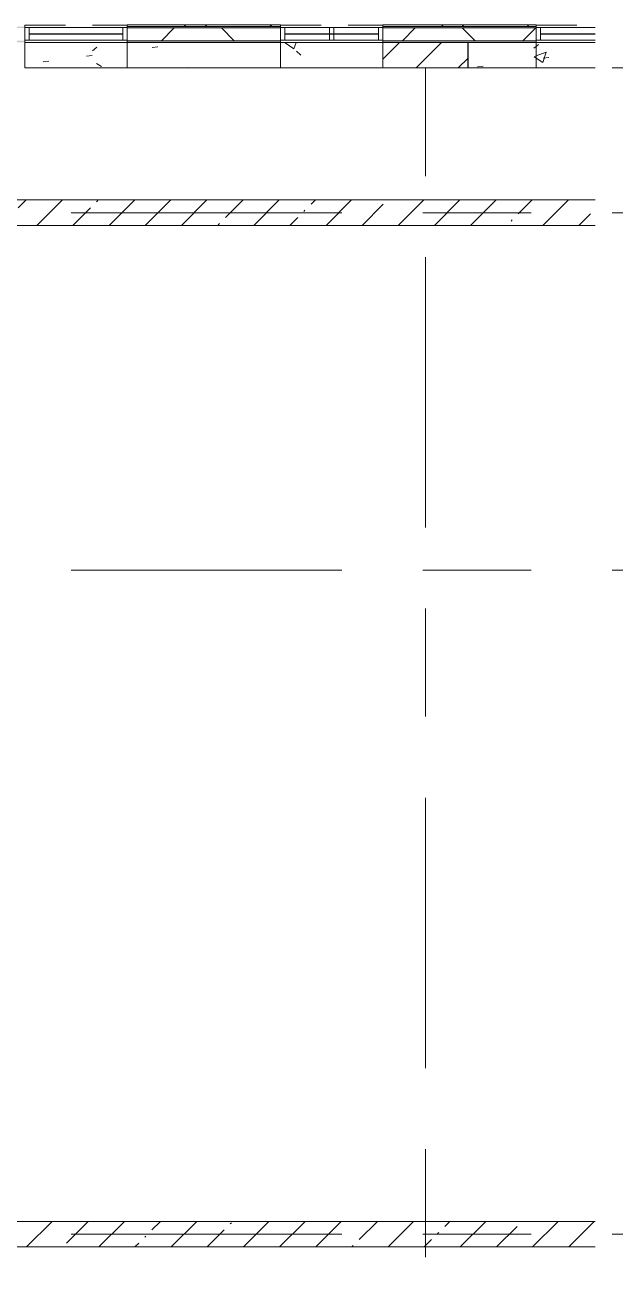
# Model space of a CAD drawing. Header units: millimetres. Extents: x 48966 to 294585, y -43515 to 30344.
# Drawn here: x 93432 to 100357, y 11261 to 25922 of the extents above; entities that cross this region are included whole.
import ezdxf

# ---------------------------------------------------------------- set-up
doc = ezdxf.new("R2010")
doc.units = ezdxf.units.MM
doc.linetypes.add('Осевые', pattern=[6350, 1270, -952.5, 3175, -952.5])
doc.linetypes.add('Сверху', pattern=[793.75, 476.25, -317.5])
for name, color, linetype, lineweight in [('Импосты витража', 7, 'Continuous', 9), ('Импосты витража-1', 7, 'Continuous', 18), ('Обобщенные модели', 7, 'Continuous', 9), ('Обобщенные модели-1', 7, 'Continuous', 18), ('Общие ребра', 7, 'Continuous', 9), ('Окна', 7, 'Continuous', 9), ('Окна-1', 7, 'Сверху', 9), ('Оси-2', 7, 'Осевые', 9), ('Стены-1', 7, 'Continuous', 18), ('Штриховка разреза-1', 7, 'Continuous', 9)]:
    doc.layers.add(name, color=color, linetype=linetype, lineweight=lineweight)
pattern_1 = [(45, (-0.08, 0), (-493.914, 493.914), []), (45, (493.83, 0), (-493.914, 493.914), [873.125, -174.625, 6.706, -167.919])]
pattern_2 = [(45, (0, 0), (-424.264, 424.264), [600, -100, 20, -100]), (45, (0, 424), (-424.264, 424.264), [])]
pattern_3 = [(0, (0, 0), (812.8, 203.2), [67.056, -542.544, 67.056, -542.544, -3251.2]), (0, (0, 0), (812.8, 203.2), [-1219.2, 67.056, -1152.144, 67.056, -542.544, -1422.4]), (0, (0, 0), (812.8, 203.2), [-3048, 67.056, -339.344, 67.056, -948.944]), (120, (304.8, 101.6), (-582.37636, 602.30545), [67.056, -542.544, 67.056, -542.544, -3251.2]), (120, (304.8, 101.6), (-582.37636, 602.30545), [-1219.2, 67.056, -1152.144, 67.056, -542.544, -1422.4]), (120, (304.8, 101.6), (-582.37636, 602.30545), [-3048, 67.056, -339.344, 67.056, -948.944]), (240, (406.4, 508), (-230.42364, -805.50545), [67.056, -542.544, 67.056, -542.544, -3251.2]), (240, (406.4, 508), (-230.42364, -805.50545), [-1219.2, 67.056, -1152.144, 67.056, -542.544, -1422.4]), (240, (406.4, 508), (-230.42364, -805.50545), [-3048, 67.056, -339.344, 67.056, -948.944])]
pattern_4 = [(50, (0, 0), (1457.472, -127.512), [152.4, -1676.4]), (355, (0, 0), (-281.942, 1528.454), [121.92, -1341.12]), (100.451, (121.5, -10.6), (1175.541, 1400.933), [129.52, -1424.72]), (46.184, (0, 406.4), (2168.632, -336.342), [228.6, -2514.6]), (96.636, (180.7, 378.4), (1899.22, 1979.42), [194.28, -2137.08]), (351.184, (0, 406.4), (1899.24, 1979.402), [182.88, -2011.68]), (21, (203.2, 304.8), (1212.915, -818.121), [152.4, -1676.4]), (326, (203.2, 304.8), (494.417, 1473.504), [121.92, -1341.12]), (71.451, (304.3, 236.6), (1707.337, 655.37), [129.52, -1424.72]), (37.5, (0, 0), (24.7094, 676.4402), [67.056, -1257.808, 67.056, -1294.384, -1346.2]), (37.5, (0, 0), (24.7094, 676.4402), [-2686.304, 67.056, -1279.144]), (7.5, (0, 0), (534.558, 801.4443), [67.056, -709.168, 67.056, -1227.328, -513.08]), (7.5, (0, 0), (534.558, 801.4443), [-2070.608, 67.056, -446.024]), (327.5, (-453.14, 0), (1084.7275, -45.8312), [67.056, -440.944, 67.056, -1517.904, -2103.12]), (327.5, (-453.14, 0), (1084.7275, -45.8312), [-2092.96, 67.056, -2036.064]), (317.5, (-656.3, 0), (1185.035, 203.4135), [67.056, -593.344, 67.056, -985.52, -1493.52]), (317.5, (-656.3, 0), (1185.035, 203.4135), [-1712.976, 67.056, -1426.464])]

# ---------------------------------------------------------------- blocks, each defined once
blk = doc.blocks.new('Обобщенные модели 5 - Обобщенные модели 5-1059489-План 4-го этажа на отм_ _8_400')
at = {"layer": 'Обобщенные модели'}
h = blk.add_hatch(dxfattribs=at)
h.set_pattern_fill('FP_6', color=256, style=0, pattern_type=2)
h.set_pattern_definition(pattern_1)
h.paths.add_polyline_path([(92432, 25417), (92432, 25717), (91432, 25717), (91432, 25417)], flags=0)
h = blk.add_hatch(dxfattribs=at)
h.set_pattern_fill('FP_6', color=256, style=0, pattern_type=2)
h.set_pattern_definition(pattern_1)
h.paths.add_polyline_path([(98632, 25417), (98632, 25717), (97632, 25717), (97632, 25417)], flags=0)
at = {"layer": 'Обобщенные модели-1'}
for p, q in [((92432, 25717), (91432, 25717)), ((91432, 25717), (91432, 25417)), ((92432, 25417), (92432, 25717)), ((98632, 25717), (97632, 25717)), ((97632, 25717), (97632, 25417)), ((98632, 25417), (98632, 25717)), ((91432, 25417), (92432, 25417)), ((97632, 25417), (98632, 25417))]:
    blk.add_line(p, q, dxfattribs=at)
blk = doc.blocks.new('M_Окно-Квадратный проем - 1200 x 11450 mm-1434535-План 4-го этажа на отм_ _8_400')
at = {"layer": 'Окна'}
blk.add_line((592, 102), (592, -102), dxfattribs=at)
at = {"layer": 'Окна-1'}
for p, q in [((-101, 102), (592, 102)), ((592, -102), (-101, -102))]:
    blk.add_line(p, q, dxfattribs=at)
blk = doc.blocks.new('M_Окно-Квадратный проем - 1200 x 11450 mm-V1-План 4-го этажа на отм_ _8_400')
at = {"layer": 'Окна'}
for p, q in [((-608, -102), (-608, 102)), ((592, 102), (592, -102))]:
    blk.add_line(p, q, dxfattribs=at)
at = {"layer": 'Окна-1'}
for p, q in [((-608, 102), (592, 102)), ((592, -102), (-608, -102))]:
    blk.add_line(p, q, dxfattribs=at)
blk = doc.blocks.new('M_Окно-Квадратный проем - 1200 x 11450 mm-1440296-План 4-го этажа на отм_ _8_400')
at = {"layer": 'Окна'}
blk.add_line((592, 150), (592, -150), dxfattribs=at)
at = {"layer": 'Окна-1'}
for p, q in [((-101, 150), (592, 150)), ((592, -150), (-101, -150))]:
    blk.add_line(p, q, dxfattribs=at)
blk = doc.blocks.new('M_Окно-Квадратный проем - 1200 x 11450 mm-V2-План 4-го этажа на отм_ _8_400')
at = {"layer": 'Окна'}
for p, q in [((-608, -150), (-608, 150)), ((592, 150), (592, -150))]:
    blk.add_line(p, q, dxfattribs=at)
at = {"layer": 'Окна-1'}
for p, q in [((-608, 150), (592, 150)), ((592, -150), (-608, -150))]:
    blk.add_line(p, q, dxfattribs=at)
blk = doc.blocks.new('Прямоугольный импост - Прямоугольный импост 1-2304431-План 4-го этажа на отм_ _8_400')
at = {"layer": 'Импосты витража-1'}
for p, q in [((-50, 75), (0, 75)), ((-50, -75), (-50, 75)), ((0, 75), (0, -75)), ((0, -75), (-50, -75))]:
    blk.add_line(p, q, dxfattribs=at)
blk = doc.blocks.new('Прямоугольный импост - Прямоугольный импост 1-2125096-План 4-го этажа на отм_ _8_400')
at = {"layer": 'Импосты витража'}
for p, q in [((100032, 25892), (100125, 25892)), ((100125, 25742), (100032, 25742))]:
    blk.add_line(p, q, dxfattribs=at)
blk = doc.blocks.new('Прямоугольный импост - Прямоугольный импост 1-2125097-План 4-го этажа на отм_ _8_400')
at = {"layer": 'Импосты витража'}
for p, q in [((99482, 25742), (99482, 25892)), ((99482, 25892), (100032, 25892)), ((100032, 25742), (99482, 25742))]:
    blk.add_line(p, q, dxfattribs=at)
blk = doc.blocks.new('Прямоугольный импост - Прямоугольный импост 1-V10-План 4-го этажа на отм_ _8_400')
at = {"layer": 'Импосты витража-1'}
for p, q in [((-50, 75), (0, 75)), ((-50, -75), (-50, 75)), ((0, 75), (0, -75)), ((0, -75), (-50, -75))]:
    blk.add_line(p, q, dxfattribs=at)
blk = doc.blocks.new('Прямоугольный импост - Прямоугольный импост 1-2304432-План 4-го этажа на отм_ _8_400')
at = {"layer": 'Импосты витража-1'}
for p, q in [((0, 75), (-50, 75)), ((-50, 75), (-50, -75)), ((0, -75), (0, 75)), ((-50, -75), (0, -75))]:
    blk.add_line(p, q, dxfattribs=at)
blk = doc.blocks.new('Прямоугольный импост - Прямоугольный импост 1-V11-План 4-го этажа на отм_ _8_400')
at = {"layer": 'Импосты витража'}
for p, q in [((96482, 25742), (96482, 25892)), ((96482, 25892), (97007, 25892)), ((97007, 25892), (97007, 25820)), ((97007, 25815), (97007, 25742)), ((97007, 25742), (96482, 25742))]:
    blk.add_line(p, q, dxfattribs=at)
blk = doc.blocks.new('Прямоугольный импост - Прямоугольный импост 1-2125102-План 4-го этажа на отм_ _8_400')
at = {"layer": 'Импосты витража'}
for p, q in [((79222, -31844), (79222, -31694)), ((79222, -31694), (79797, -31694)), ((79797, -31844), (79222, -31844))]:
    blk.add_line(p, q, dxfattribs=at)
blk = doc.blocks.new('Прямоугольный импост - Прямоугольный импост 1-2125103-План 4-го этажа на отм_ _8_400')
at = {"layer": 'Импосты витража'}
for p, q in [((79797, -31694), (80322, -31694)), ((80322, -31694), (80322, -31844)), ((80322, -31844), (79797, -31844))]:
    blk.add_line(p, q, dxfattribs=at)
blk = doc.blocks.new('Прямоугольный импост - Прямоугольный импост 1-V12-План 4-го этажа на отм_ _8_400')
at = {"layer": 'Импосты витража-1'}
for p, q in [((0, 75), (-50, 75)), ((-50, 75), (-50, -75)), ((0, -75), (0, 75)), ((-50, -75), (0, -75))]:
    blk.add_line(p, q, dxfattribs=at)
blk = doc.blocks.new('Прямоугольный импост - Прямоугольный импост 1-V23-План 4-го этажа на отм_ _8_400')
at = {"layer": 'Импосты витража'}
for p, q in [((97057, 25820), (97057, 25892)), ((97057, 25892), (97582, 25892)), ((97057, 25742), (97057, 25815)), ((97582, 25892), (97582, 25742)), ((97582, 25742), (97057, 25742))]:
    blk.add_line(p, q, dxfattribs=at)
blk = doc.blocks.new('Прямоугольный импост - Прямоугольный импост 1-2039975-План 4-го этажа на отм_ _8_400')
at = {"layer": 'Импосты витража'}
for p, q in [((-25, 2.5), (-25, 75)), ((-25, 75), (25, 75)), ((25, 75), (25, 2.5)), ((-25, -75), (-25, -2.5)), ((25, -75), (-25, -75)), ((25, -2.5), (25, -75))]:
    blk.add_line(p, q, dxfattribs=at)

msp = doc.modelspace()

# ---------------------------------------------------------------- hatches: boundary and pattern name
at = {"layer": 'Штриховка разреза-1'}
h = msp.add_hatch(dxfattribs=at)
h.set_pattern_fill('FP_3', color=256, style=0, pattern_type=2)
h.set_pattern_definition([(45, (0, 0), (-707.107, 707.107), []), (135, (0, 0), (-707.107, -707.107), [])])
h.paths.add_polyline_path([(94631.6, 25737.1), (96431.6, 25737.1), (96431.6, 25887.1), (94631.6, 25887.1)], flags=0)
h.paths.add_polyline_path([(62013.6, 25737.1), (66431.6, 25737.1), (66431.6, 25887.1), (62015.3, 25887.1), (62013.6, 25831.1)], flags=0)
h.paths.add_polyline_path([(97631.6, 25737.1), (99431.6, 25737.1), (99431.6, 25887.1), (97631.6, 25887.1)], flags=0)
h.paths.add_polyline_path([(87163.9, 25737.1), (93431.6, 25737.1), (93431.6, 25887.1), (83631.6, 25887.1), (83631.6, 25737.1), (83922.9, 25737.1)], flags=0)
h.paths.add_polyline_path([(80681.8, 25737.1), (82431.6, 25737.1), (82431.6, 25887.1), (80431.6, 25887.1), (80431.6, 25737.1)], flags=0)
h.paths.add_polyline_path([(67631.6, 25737.1), (69631.6, 25737.1), (69631.6, 25887.1), (67631.6, 25887.1)], flags=0)
h.paths.add_polyline_path([(70831.6, 25737.1), (72831.6, 25737.1), (72831.6, 25887.1), (70831.6, 25887.1)], flags=0)
h.paths.add_polyline_path([(77440.7, 25737.1), (79231.6, 25737.1), (79231.6, 25887.1), (77231.6, 25887.1), (77231.6, 25737.1)], flags=0)
h.paths.add_polyline_path([(74031.6, 25737.1), (76031.6, 25737.1), (76031.6, 25887.1), (74031.6, 25887.1)], flags=0)
h = msp.add_hatch(dxfattribs=at)
h.set_pattern_fill('FP_1', color=256, style=0, pattern_type=2)
h.set_pattern_definition(pattern_3)
h.paths.add_polyline_path([(62015.3, 25887.1), (66431.6, 25887.1), (66431.6, 25902.1), (62015.8, 25901.7), (62015.3, 25887.1)], flags=0)
h.paths.add_polyline_path([(96431.6, 25887.1), (96431.6, 25902.1), (94631.6, 25902.1), (94631.6, 25887.1)], flags=0)
h.paths.add_polyline_path([(97631.6, 25887.1), (99431.6, 25887.1), (99431.6, 25902.1), (97631.6, 25902.1)], flags=0)
h.paths.add_polyline_path([(87163.9, 25887.1), (93431.6, 25887.1), (93431.6, 25902.1), (83631.6, 25902.1), (83631.6, 25887.1), (83922.9, 25887.1)], flags=0)
h.paths.add_polyline_path([(67631.6, 25887.1), (69631.6, 25887.1), (69631.6, 25902.1), (67631.6, 25902.1)], flags=0)
h.paths.add_polyline_path([(80681.8, 25887.1), (82431.6, 25887.1), (82431.6, 25902.1), (80431.6, 25902.1), (80431.6, 25887.1)], flags=0)
h.paths.add_polyline_path([(70831.6, 25887.1), (72831.6, 25887.1), (72831.6, 25902.1), (70831.6, 25902.1)], flags=0)
h.paths.add_polyline_path([(77440.7, 25887.1), (79231.6, 25887.1), (79231.6, 25902.1), (77231.6, 25902.1), (77231.6, 25887.1)], flags=0)
h.paths.add_polyline_path([(74031.6, 25887.1), (76031.6, 25887.1), (76031.6, 25902.1), (74031.6, 25902.1)], flags=0)
h = msp.add_hatch(dxfattribs=at)
h.set_pattern_fill('FP_2', color=256, style=0, pattern_type=2)
h.set_pattern_definition([(45, (0, 0), (-502.8943, 502.8943), []), (45, (0, 762), (-502.8943, 502.8943), [])])
h.paths.add_polyline_path([(62016.3, 25902.1), (66431.6, 25902.1), (66431.6, 25922.1), (62016.3, 25919.8), (62015.8, 25902.1)], flags=0)
h.paths.add_polyline_path([(96431.6, 25902.1), (96431.6, 25922.1), (94631.6, 25922.1), (94631.6, 25902.1)], flags=0)
h.paths.add_polyline_path([(97631.6, 25902.1), (99431.6, 25902.1), (99431.6, 25922.1), (97631.6, 25922.1)], flags=0)
h.paths.add_polyline_path([(87163.9, 25902.1), (93431.6, 25902.1), (93431.6, 25922.1), (83631.6, 25922.1), (83631.6, 25902.1), (83922.9, 25902.1)], flags=0)
h.paths.add_polyline_path([(67631.6, 25902.1), (69631.6, 25902.1), (69631.6, 25922.1), (67631.6, 25922.1)], flags=0)
h.paths.add_polyline_path([(82431.6, 25902.1), (82431.6, 25922.1), (80431.6, 25922.1), (80431.6, 25902.1), (80681.8, 25902.1)], flags=0)
h.paths.add_polyline_path([(77440.7, 25902.1), (79231.6, 25902.1), (79231.6, 25922.1), (77231.6, 25922.1), (77231.6, 25902.1)], flags=0)
h.paths.add_polyline_path([(70831.6, 25902.1), (72831.6, 25902.1), (72831.6, 25922.1), (70831.6, 25922.1)], flags=0)
h.paths.add_polyline_path([(74031.6, 25902.1), (76031.6, 25902.1), (76031.6, 25922.1), (74031.6, 25922.1)], flags=0)
h = msp.add_hatch(dxfattribs=at)
h.set_pattern_fill('FP_1', color=256, style=0, pattern_type=2)
h.set_pattern_definition(pattern_3)
h.paths.add_polyline_path([(74199.7, 25717.1), (76031.6, 25717.1), (76031.6, 25737.1), (74031.6, 25737.1), (74031.6, 25717.1)], flags=0)
h.paths.add_polyline_path([(96431.6, 25717.1), (96431.6, 25737.1), (94631.6, 25737.1), (94631.6, 25717.1)], flags=0)
h.paths.add_polyline_path([(62016.3, 25717.1), (66431.6, 25717.1), (66431.6, 25737.1), (62013.6, 25737.1), (62013.6, 25717.1)], flags=0)
h.paths.add_polyline_path([(97631.6, 25717.1), (99431.6, 25717.1), (99431.6, 25737.1), (97631.6, 25737.1)], flags=0)
h.paths.add_polyline_path([(87163.9, 25717.1), (93431.6, 25717.1), (93431.6, 25737.1), (83631.6, 25737.1), (83631.6, 25717.1), (83922.9, 25717.1)], flags=0)
h.paths.add_polyline_path([(67631.6, 25717.1), (69631.6, 25717.1), (69631.6, 25737.1), (67631.6, 25737.1)], flags=0)
h.paths.add_polyline_path([(80681.8, 25717.1), (82431.6, 25717.1), (82431.6, 25737.1), (80431.6, 25737.1), (80431.6, 25717.1)], flags=0)
h.paths.add_polyline_path([(70831.6, 25717.1), (72831.6, 25717.1), (72831.6, 25737.1), (70831.6, 25737.1)], flags=0)
h.paths.add_polyline_path([(77440.7, 25717.1), (79231.6, 25717.1), (79231.6, 25737.1), (77231.6, 25737.1), (77231.6, 25717.1)], flags=0)
h = msp.add_hatch(dxfattribs=at)
h.set_pattern_fill('FP_8', color=256, style=0, pattern_type=2)
h.set_pattern_definition(pattern_4)
h.paths.add_polyline_path([(97631.7, 25417.1), (97631.7, 25717.1), (93431.6, 25717.1), (93431.6, 25417.1), (93646, 25417.1)], flags=0)
h = msp.add_hatch(dxfattribs=at)
h.set_pattern_fill('FP_8', color=256, style=0, pattern_type=2)
h.set_pattern_definition(pattern_4)
h.paths.add_polyline_path([(99431.6, 25417.1), (99431.6, 25717.1), (98631.6, 25717.1), (98631.6, 25417.1)], flags=0)
h = msp.add_hatch(dxfattribs=at)
h.set_pattern_fill('FP_8', color=256, style=0, pattern_type=2)
h.set_pattern_definition(pattern_4)
edge = h.paths.add_edge_path(flags=0)
edge.add_line((100124.5, 25717.1), (99431.6, 25717.1))
edge.add_line((99431.6, 25717.1), (99431.6, 25417.1))
edge.add_line((99431.6, 25417.1), (100124.5, 25417.1))
h = msp.add_hatch(dxfattribs=at)
h.set_pattern_fill('FP_4', color=256, style=0, pattern_type=2)
h.set_pattern_definition(pattern_2)
edge = h.paths.add_edge_path(flags=0)
edge.add_line((100124.5, 23867.1), (92081.6, 23867.1))
edge.add_line((92081.6, 23867.1), (92081.6, 23567.1))
edge.add_line((92081.6, 23567.1), (93646, 23567.1))
edge.add_line((93646, 23567.1), (100124.5, 23567.1))
h = msp.add_hatch(dxfattribs=at)
h.set_pattern_fill('FP_4', color=256, style=0, pattern_type=2)
h.set_pattern_definition(pattern_2)
h.paths.add_polyline_path([(93646, 11567.1), (100124.5, 11567.1), (100124.5, 11867.1), (92081.6, 11867.1), (92081.6, 11567.1)], flags=0)

# ---------------------------------------------------------------- linework, layer by layer
at = {"layer": 'Общие ребра'}
for p, q in [((96431.6, 25902.1), (94631.6, 25902.1)), ((96431.6, 25887.1), (94631.6, 25887.1)), ((99431.6, 25902.1), (97631.6, 25902.1)), ((99431.6, 25887.1), (97631.6, 25887.1)), ((96431.6, 25737.1), (94631.6, 25737.1)), ((99431.6, 25737.1), (97631.6, 25737.1))]:
    msp.add_line(p, q, dxfattribs=at)
at = {"layer": 'Оси-2'}
for p, q in [((150171.6, 25417.1), (50565.6, 25417.1)), ((98131.6, 25417.1), (98131.6, -41737.8)), ((150171.6, 23717.1), (50565.6, 23717.1)), ((150171.6, 19517.1), (50565.6, 19517.1)), ((150171.6, 11717.1), (50565.6, 11717.1))]:
    msp.add_line(p, q, dxfattribs=at)
at = {"layer": 'Стены-1'}
for p, q in [((94581.6, 25819.6), (93481.6, 25819.6)), ((93481.6, 25819.6), (93481.6, 25814.6)), ((93481.6, 25814.6), (94581.6, 25814.6)), ((94581.6, 25814.6), (94581.6, 25819.6)), ((96431.6, 25922.1), (94631.6, 25922.1)), ((94631.6, 25922.1), (94631.6, 25717.1)), ((96431.6, 25717.1), (96431.6, 25922.1)), ((97581.6, 25819.6), (96481.6, 25819.6)), ((96481.6, 25819.6), (96481.6, 25814.6)), ((96481.6, 25814.6), (97581.6, 25814.6)), ((97581.6, 25814.6), (97581.6, 25819.6)), ((99431.6, 25922.1), (97631.6, 25922.1)), ((97631.6, 25922.1), (97631.6, 25717.1)), ((99431.6, 25717.1), (99431.6, 25922.1)), ((100124.5, 25819.6), (99481.6, 25819.6)), ((99481.6, 25819.6), (99481.6, 25814.6)), ((99481.6, 25814.6), (100124.5, 25814.6)), ((97631.7, 25717.1), (93431.6, 25717.1)), ((94631.6, 25717.1), (96431.6, 25717.1)), ((97631.6, 25717.1), (99431.6, 25717.1)), ((97631.7, 25417.1), (97631.7, 25717.1)), ((99431.6, 25717.1), (98631.6, 25717.1)), ((98631.6, 25717.1), (98631.6, 25417.1)), ((100124.5, 25717.1), (99431.6, 25717.1)), ((93431.6, 25417.1), (97631.7, 25417.1)), ((98631.6, 25417.1), (99431.6, 25417.1)), ((99431.6, 25417.1), (100124.5, 25417.1)), ((100124.5, 23867.1), (92081.6, 23867.1)), ((92081.6, 23567.1), (100124.5, 23567.1)), ((100124.5, 11867.1), (92081.6, 11867.1)), ((92081.6, 11567.1), (100124.5, 11567.1))]:
    msp.add_line(p, q, dxfattribs=at)

# ---------------------------------------------------------------- block references
at = {"layer": 'Импосты витража', "rotation": 180}
for name, p in [('Прямоугольный импост - Прямоугольный импост 1-V12-План 4-го этажа на отм_ _8_400', (93431.6, 25817.1)), ('Прямоугольный импост - Прямоугольный импост 1-2304432-План 4-го этажа на отм_ _8_400', (96431.6, 25817.1))]:
    msp.add_blockref(name, p, dxfattribs=at)
at = {"layer": 'Импосты витража'}
for name, p in [('Прямоугольный импост - Прямоугольный импост 1-2125102-План 4-го этажа на отм_ _8_400', (14260, 57585.7)), ('Прямоугольный импост - Прямоугольный импост 1-2125103-План 4-го этажа на отм_ _8_400', (14260, 57585.7)), ('Прямоугольный импост - Прямоугольный импост 1-V11-План 4-го этажа на отм_ _8_400', (0, 0)), ('Прямоугольный импост - Прямоугольный импост 1-V23-План 4-го этажа на отм_ _8_400', (0, 0)), ('Прямоугольный импост - Прямоугольный импост 1-2125097-План 4-го этажа на отм_ _8_400', (0, 0)), ('Прямоугольный импост - Прямоугольный импост 1-2125096-План 4-го этажа на отм_ _8_400', (0, 0))]:
    msp.add_blockref(name, p, dxfattribs=at)
at = {"layer": 'Импосты витража', "extrusion": (0, 0, -1), "rotation": 180}
for name, p in [('Прямоугольный импост - Прямоугольный импост 1-V10-План 4-го этажа на отм_ _8_400', (-94631.6, 25817.1)), ('Прямоугольный импост - Прямоугольный импост 1-2039975-План 4-го этажа на отм_ _8_400', (-97031.6, 25817.1)), ('Прямоугольный импост - Прямоугольный импост 1-V10-План 4-го этажа на отм_ _8_400', (-97631.6, 25817.1))]:
    msp.add_blockref(name, p, dxfattribs=at)
at = {"layer": 'Импосты витража', "extrusion": (0, 0, -1)}
msp.add_blockref('Прямоугольный импост - Прямоугольный импост 1-2304431-План 4-го этажа на отм_ _8_400', (-99431.6, 25817.1), dxfattribs=at)
at = {"layer": 'Обобщенные модели'}
msp.add_blockref('Обобщенные модели 5 - Обобщенные модели 5-1059489-План 4-го этажа на отм_ _8_400', (0.1, 0), dxfattribs=at)
at = {"layer": 'Окна', "rotation": 180}
for name, p in [('M_Окно-Квадратный проем - 1200 x 11450 mm-V1-План 4-го этажа на отм_ _8_400', (94023.4, 25819.6)), ('M_Окно-Квадратный проем - 1200 x 11450 mm-V1-План 4-го этажа на отм_ _8_400', (97023.4, 25819.6)), ('M_Окно-Квадратный проем - 1200 x 11450 mm-1434535-План 4-го этажа на отм_ _8_400', (100023.4, 25819.6)), ('M_Окно-Квадратный проем - 1200 x 11450 mm-V2-План 4-го этажа на отм_ _8_400', (94023.4, 25567.1)), ('M_Окно-Квадратный проем - 1200 x 11450 mm-V2-План 4-го этажа на отм_ _8_400', (97023.4, 25567.1)), ('M_Окно-Квадратный проем - 1200 x 11450 mm-1440296-План 4-го этажа на отм_ _8_400', (100023.4, 25567.1))]:
    msp.add_blockref(name, p, dxfattribs=at)

doc.saveas('drawing.dxf')
